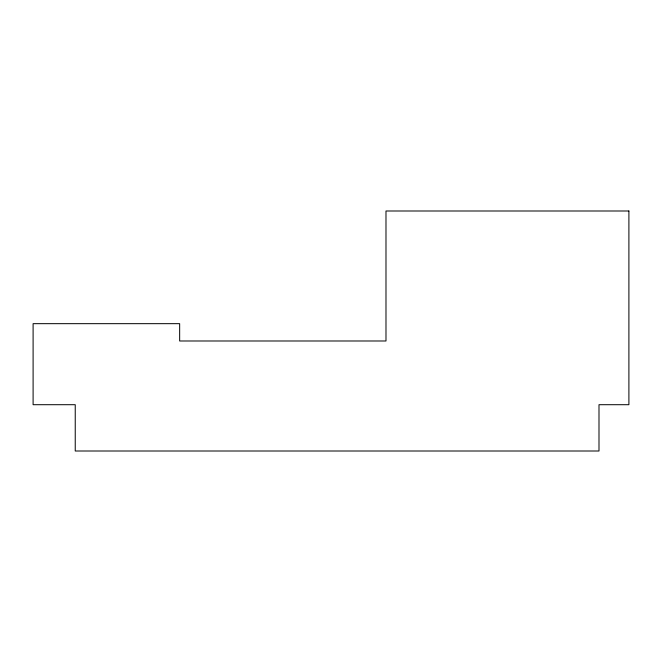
<?xml version="1.0" encoding="UTF-8"?>
<svg xmlns="http://www.w3.org/2000/svg" width="662" height="662" viewBox="0 0 662 662"><rect width="100%" height="100%" fill="white"/><g stroke="black" fill="none" stroke-linecap="round" stroke-linejoin="round"><path stroke-width="0.99" d="M628.9 210.996L385.987 210.996L385.987 340.988L179.659 340.988L179.659 323.668L33.1 323.668L33.1 404.705L75.236 404.705L75.236 451.004L598.994 451.004L598.994 404.705L628.9 404.705L628.9 210.996"/></g></svg>
